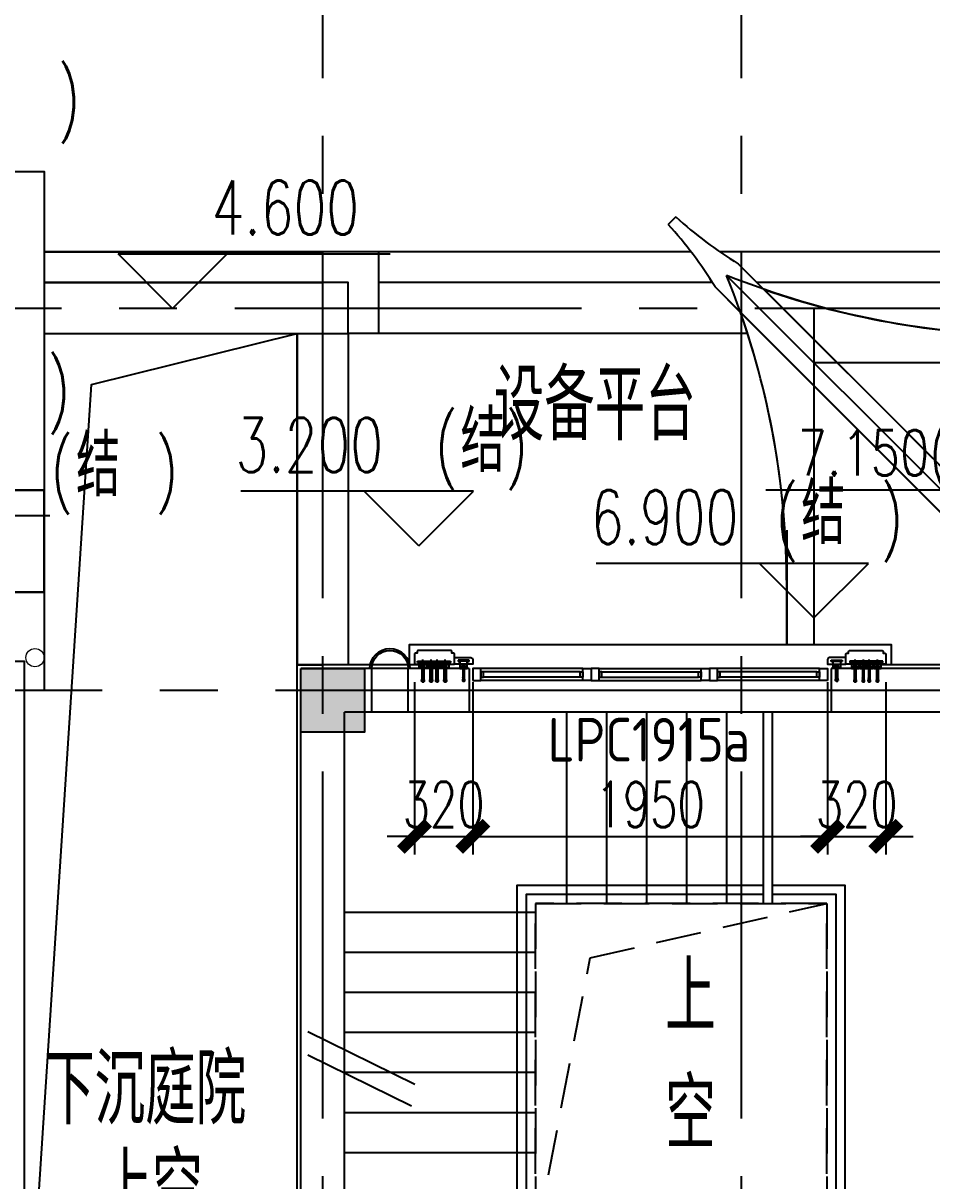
# Model space of a CAD drawing. Extents: x 296441 to 853063, y 459050 to 1117990.
# Drawn here: x 656853 to 661846, y 577133 to 583493 of the extents above; entities that cross this region are included whole.
import ezdxf
from ezdxf.enums import TextEntityAlignment as Align

# ---------------------------------------------------------------- set-up
doc = ezdxf.new("R2010")
doc.units = 0
doc.header["$LTSCALE"] = 1000
for name, pattern in [('14-GRID$0$CENTER2', [28.575, 19.05, -3.175, 3.175, -3.175]), ('CENTER', [50.8, 31.75, -6.35, 6.35, -6.35]), ('DASH', [0.35, 0.25, -0.1]), ('DOTE', [2.42, 2, -0.2, 0.02, -0.2]), ('E1-FL03$0$HIDDEN', [0.375, 0.25, -0.125]), ('E4-FL03$0$HIDDEN', [0.375, 0.25, -0.125]), ('E4-FL03$0$HIDDEN2', [4.7625, 3.175, -1.5875])]:
    doc.linetypes.add(name, pattern=pattern)
for name, color, linetype in [('0-COL-H1', 170, 'Continuous'), ('14-GRID$0$G-GRID', 9, '14-GRID$0$CENTER2'), ('5PJ(配件)', 13, 'Continuous'), ('8XX(虚线)', 8, 'DASH'), ('A-ROOF', 2, 'Continuous'), ('D-PLAN-ROOF$0$A-ROOF', 2, 'Continuous'), ('dianti-BM01$0$A-ANNO-SYMB', 6, 'Continuous'), ('DIM_ELEV', 3, 'Continuous'), ('DIM_SYMB', 3, 'Continuous'), ('DZ-TEXT-FL01$0$A-ROOM-IDEN', 4, 'Continuous'), ('E-TEXT-BS01-MI-14$0$A-WIND-IDEN', 33, 'Continuous'), ('E1-FL03$0$A-HOLE', 211, 'Continuous'), ('E1-FL03$0$A-HRAL', 5, 'Continuous'), ('E1-FL03$0$A-STRS', 4, 'Continuous'), ('E1-FL03$0$A-WALL', 1, 'Continuous'), ('E1-FL03$0$A-WALL-FNSH', 6, 'Continuous'), ('E2-E3-FL03$0$E1-FL03$0$A-HOLE', 211, 'Continuous'), ('E2-E3-FL03$0$E1-FL03$0$A-OVLK', 140, 'Continuous'), ('E2-E3-FL03$0$E1-FL03$0$A-ROOF', 2, 'Continuous'), ('E4-FL03$0$A-HOLE-MECH', 222, 'Continuous'), ('E4-FL03$0$A-OVLK', 140, 'Continuous'), ('E4-FL03$0$A-ROOF', 2, 'Continuous'), ('E4-FL03$0$A-SLAB-OTLN', 144, 'E4-FL03$0$HIDDEN'), ('E4-FL03$0$A-WALL', 1, 'Continuous'), ('E4-FL03$0$A-WALL-FNSH', 6, 'Continuous'), ('E4-FL03$0$AUDIT_I_171201172723-13', 17, 'Continuous'), ('E4-FL03$0$AUDIT_I_171201172723-14', 155, 'Continuous'), ('E4-FL03$0$AUDIT_I_171201172723-16', 6, 'Continuous'), ('E4-FL03$0$AUDIT_I_171201172723-2', 140, 'Continuous'), ('E4-FL03$0$AUDIT_I_171201172723-4', 1, 'Continuous'), ('E4-FL03$0$G-XREF', 2, 'Continuous'), ('E4-TEXT-FL03-MI$0$A-ANNO-LEVL', 3, 'Continuous'), ('E4-TEXT-FL03-MI$0$A-ANNO-LEVL-TEXT', 255, 'Continuous'), ('E_OTHER', 7, 'Continuous'), ('PUB_DIM', 3, 'Continuous'), ('PUB_TEXT', 7, 'Continuous'), ('ZT0_默认图层-----PM、LM、DY、JD', 7, 'Continuous'), ('ZT1_Dim---标注---PM、LM、DY、JD', 252, 'Continuous'), ('ZT3_型材--铝断面-------------JD', 6, 'Continuous'), ('ZT3_辅材--五金件-------------JD', 13, 'Continuous')]:
    doc.layers.add(name, color=color, linetype=linetype)
doc.layers.add('E2-E3-FL03$0$E1-FL03$0$P-SEWG-EQPM', color=4, linetype='Continuous', lineweight=0)
doc.layers.add('E4-FL03$0$AUDIT_I_171201172723-10', color=215, linetype='Continuous', plot=False)
doc.styles.add('_TCH_DIM', font='SIMPLEX', dxfattribs={"bigfont": 'GBCBIG'})
doc.styles.add('E4-TEXT-FL03-MI$0$GOA_01_thin_0.75', font='romans.shx', dxfattribs={"width": 0.75, "bigfont": 'hzdx.shx'})
doc.styles.get("Standard").update_dxf_attribs({"font": 'gbenor.shx', "bigfont": 'gbcbig.shx'})
doc.styles.add('ZT-DIMSTYLE', font='ROMANS.shx', dxfattribs={"width": 0.7, "bigfont": 'CHINESE.shx'})
doc.styles.add('ZT_文字标注', font='ROMANS.shx', dxfattribs={"width": 0.7, "bigfont": '@1chinese.shx'})
doc.dimstyles.new('ZT-DIM100', dxfattribs={"dimscale": 100, "dimtxt": 2.5, "dimasz": 1.5, "dimexe": 1, "dimexo": 1, "dimgap": 0.5, "dimtad": 1, "dimdec": 0, "dimdsep": 46, "dimtxsty": 'ZT-DIMSTYLE', "dimblk": 'ARCHTICK', "dimcen": 2.5, "dimclrd": 175, "dimclre": 175, "dimclrt": 7, "dimazin": 2, "dimtfac": 1, "dimtix": 1, "dimtmove": 2, "dimatfit": 3, "dimfxl": 0, "dimarcsym": 0})

# ---------------------------------------------------------------- blocks, each defined once
blk = doc.blocks.new('HHHH23')
at = {"layer": 'E1-FL03$0$A-WALL'}
for p, q in [((932704.2, 410672.8), (932704.2, 422612.8)), ((932704.2, 422612.8), (932824.2, 422612.8))]:
    blk.add_line(p, q, dxfattribs=at)
at = {"layer": 'E1-FL03$0$A-WALL-FNSH'}
for p, q in [((932684.2, 410652.8), (932684.2, 422632.8)), ((932684.2, 422632.8), (932824.2, 422632.8))]:
    blk.add_line(p, q, dxfattribs=at)
at = {"layer": 'E2-E3-FL03$0$E1-FL03$0$A-HOLE'}
blk.add_lwpolyline([(931184.2, 418482.8), (931554.9, 424172.8), (932684.2, 424452.8)], dxfattribs=at)
at = {"layer": 'E2-E3-FL03$0$E1-FL03$0$A-OVLK'}
for p, q in [((931294.2, 424902.8), (932824.2, 424902.8)), ((931294.2, 424732.8), (932824.2, 424732.8)), ((931294.2, 424452.8), (932964.2, 424452.8)), ((932684.2, 422632.8), (932684.2, 424452.8))]:
    blk.add_line(p, q, dxfattribs=at)
blk.add_lwpolyline([(929964.2, 422652.8), (931184.2, 422652.8), (931184.2, 414232.8), (926964.2, 414232.8)], dxfattribs=at)
at = {"layer": 'E2-E3-FL03$0$E1-FL03$0$A-ROOF'}
for p, q in [((926554.2, 423592.8), (931294.2, 423592.8)), ((931294.2, 423032.8), (926554.2, 423032.8))]:
    blk.add_line(p, q, dxfattribs=at)
blk.add_lwpolyline([(926554.2, 422632.8), (926554.2, 425342.8), (931294.2, 425342.8), (931294.2, 422492.8), (931184.2, 422492.8)], dxfattribs=at)
for points in [[(931294.2, 423592.8), (926554.2, 423592.8), (926554.2, 425342.8), (931294.2, 425342.8)], [(926554.2, 423032.8), (931294.2, 423032.8), (931294.2, 423592.8), (926554.2, 423592.8)]]:
    blk.add_lwpolyline(points, close=True, dxfattribs=at)
at = {"layer": 'E2-E3-FL03$0$E1-FL03$0$P-SEWG-EQPM'}
blk.add_circle((931244.2, 422672.8), 50, dxfattribs=at)
blk = doc.blocks.new('E4-FL03$0$XINFENG-1F2F')
for p, q in [((0, 0), (0, 240)), ((200, 0), (200, 240))]:
    blk.add_line(p, q)
for radius in [110, 100]:
    blk.add_arc((100, 240), radius, 0, 180)
blk = doc.blocks.new('*U430')
at = {"layer": 'E4-FL03$0$AUDIT_I_171201172723-13'}
for points in [[(0, 32.5), (45, 32.5), (45, -32.5), (0, -32.5)], [(60, 15), (60, -15), (45, -15), (45, 15)], [(590, 15), (590, -15), (605, -15), (605, 15)], [(650, 32.5), (605, 32.5), (605, -32.5), (650, -32.5)]]:
    blk.add_lwpolyline(points, close=True, dxfattribs=at)
at = {"layer": 'E4-FL03$0$AUDIT_I_171201172723-14'}
for p, q in [((45, 32.5), (605, 32.5)), ((60, 15), (590, 15)), ((45, -32.5), (605, -32.5)), ((60, -15), (590, -15))]:
    blk.add_line(p, q, dxfattribs=at)
blk = doc.blocks.new('E4-FL03$0$sxdh')
at = {"layer": 'E4-FL03$0$A-ROOF'}
for p, q in [((-1508.8, 1551.2), (-1551.2, 1508.8)), ((690, -562.7), (-1166.4, 1293.6)), ((510, -637.3), (-1293.6, 1166.4)), ((-1153.4, 1026.1), (-1293.6, 1166.4))]:
    blk.add_line(p, q, dxfattribs=at)
for points in [[(470, 900, -0.096161), (-1230, 1230)], [(-900, -470), (-900, -470, 0.096161), (-1230, 1230)]]:
    blk.add_lwpolyline(points, format="xyb", dxfattribs=at)
for centre, start, end in [((-11.9, 3184.8), 227.50065, 238.59828), ((-3184.8, 11.9), 31.40172, 42.49935)]:
    blk.add_arc(centre, 2215.7, start, end, dxfattribs=at)
at = {"layer": 'E4-FL03$0$A-SLAB-OTLN', "linetype": 'E4-FL03$0$HIDDEN2'}
blk.add_line((480, -480), (-1230, 1230), dxfattribs=at)
blk = doc.blocks.new('ERTGVVV')
at = {"layer": 'DIM_SYMB'}
blk.add_lwpolyline([(1781745.8, 684938.7, 0, 0, 0), (1783520.8, 684938.7, 0, 0, 0), (1783520.8, 687848.7, 0, 0, 0), (1782295.8, 687848.7, 80, 0, 0), (1781995.8, 687848.7, 0, 0, 0)], format="xyseb", dxfattribs=at)
at = {"layer": 'E1-FL03$0$A-HOLE', "linetype": 'E1-FL03$0$HIDDEN'}
for points in [[(1781395.8, 687323.7), (1782995.8, 687323.7), (1782995.8, 685463.7), (1781395.8, 685463.7)], [(1781395.8, 685463.7), (1782995.8, 685463.7), (1782995.8, 687323.7), (1781395.8, 687323.7)]]:
    blk.add_lwpolyline(points, close=True, dxfattribs=at)
blk.add_lwpolyline([(1782995.8, 685463.7), (1782695.8, 687023.7), (1781395.8, 687323.7)], dxfattribs=at)
at = {"layer": 'E1-FL03$0$A-HRAL'}
for p, q in [((1781695.8, 688373.7), (1781695.8, 687323.7)), ((1781745.8, 688373.7), (1781745.8, 687323.7))]:
    blk.add_line(p, q, dxfattribs=at)
for points in [[(1781695.8, 687423.7), (1781295.8, 687423.7), (1781295.8, 685363.7), (1783095.8, 685363.7), (1783095.8, 687423.7), (1781745.8, 687423.7)], [(1781695.8, 687373.7), (1781345.8, 687373.7), (1781345.8, 685413.7), (1783045.8, 685413.7), (1783045.8, 687373.7), (1781745.8, 687373.7)]]:
    blk.add_lwpolyline(points, dxfattribs=at)
at = {"layer": 'E1-FL03$0$A-STRS', "ltscale": 0.1}
for p, q in [((1781745.8, 688373.7), (1781745.8, 687323.7)), ((1781945.8, 688373.7), (1781945.8, 687323.7)), ((1782165.8, 688373.7), (1782165.8, 687323.7)), ((1782385.8, 688373.7), (1782385.8, 687323.7)), ((1782605.8, 688373.7), (1782605.8, 687323.7)), ((1782825.8, 688373.7), (1782825.8, 687323.7)), ((1782995.8, 687273.7), (1784045.8, 687273.7)), ((1782995.8, 687053.7), (1784045.8, 687053.7)), ((1782995.8, 686833.7), (1784045.8, 686833.7)), ((1782995.8, 686613.7), (1784045.8, 686613.7)), ((1782995.8, 686393.7), (1784045.8, 686393.7)), ((1782995.8, 686173.7), (1784045.8, 686173.7)), ((1782995.8, 685953.7), (1784045.8, 685953.7))]:
    blk.add_line(p, q, dxfattribs=at)
at = {"layer": 'E4-FL03$0$A-OVLK'}
blk.add_line((1781370.8, 688373.7), (1783360.8, 688373.7), dxfattribs=at)
blk.add_lwpolyline([(1781040.8, 688633.7), (1781040.8, 688743.7), (1783690.8, 688743.7), (1783690.8, 688633.7)], dxfattribs=at)
at = {"layer": 'E4-FL03$0$A-ROOF'}
for p, q in [((1780954, 689909.1), (1779818.5, 688773.7)), ((1781020.1, 689720.7), (1779945.8, 688646.4)), ((1781615.8, 689373.7), (1781615.8, 688743.7))]:
    blk.add_line(p, q, dxfattribs=at)
for points in [[(1781741.9, 690697, -0.084077), (1780245.8, 690443.7), (1776685.8, 690443.7, -0.084077), (1775189.7, 690697), (1777113.1, 688773.7), (1779818.5, 688773.7), (1781741.9, 690697)], [(1781869.2, 690569.8), (1779945.8, 688646.4), (1779945.8, 688633.7), (1781040.8, 688633.7), (1781040.8, 688743.7), (1781615.8, 688743.7), (1781615.8, 689073.7, -0.084077), (1781869.2, 690569.8, -148.512039)]]:
    blk.add_lwpolyline(points, format="xyb", dxfattribs=at)
at = {"layer": 'E4-FL03$0$A-SLAB-OTLN', "linetype": 'E4-FL03$0$HIDDEN2'}
for p, q in [((1781465.8, 690593.7), (1781465.8, 688743.7)), ((1775465.8, 690293.7), (1781465.8, 690293.7))]:
    blk.add_line(p, q, dxfattribs=at)
at = {"layer": 'E4-FL03$0$A-WALL'}
for p, q in [((1781370.8, 688613.7), (1781370.8, 688373.7)), ((1783360.8, 688613.7), (1784285.8, 688613.7)), ((1783360.8, 688613.7), (1783360.8, 688373.7)), ((1783360.8, 688373.7), (1784045.8, 688373.7)), ((1784045.8, 684413.7), (1784045.8, 688373.7))]:
    blk.add_line(p, q, dxfattribs=at)
at = {"layer": 'E4-FL03$0$A-WALL-FNSH'}
for p in [(1783640.8, 688633.7), (1784305.8, 676653.7)]:
    blk.add_line(p, (1784305.8, 688633.7), dxfattribs=at)
at = {"layer": 'E4-FL03$0$AUDIT_I_171201172723-10'}
blk.add_line((1777565.8, 688493.7), (1784305.8, 688493.7), dxfattribs=at)
at = {"layer": 'E4-FL03$0$AUDIT_I_171201172723-16'}
blk.add_line((1779565.8, 688633.7), (1781090.8, 688633.7), dxfattribs=at)
at = {"layer": 'E4-FL03$0$AUDIT_I_171201172723-2'}
blk.add_line((1784025.8, 690453.7), (1784025.8, 688633.7), dxfattribs=at)
blk.add_lwpolyline([(1784305.8, 690453.7), (1784305.8, 688633.7)], dxfattribs=at)
at = {"layer": 'E4-FL03$0$AUDIT_I_171201172723-4'}
for p, q in [((1779135.8, 688613.7), (1781370.8, 688613.7)), ((1784285.8, 676673.7), (1784285.8, 688613.7)), ((1779135.8, 688373.7), (1781370.8, 688373.7))]:
    blk.add_line(p, q, dxfattribs=at)
at = {"layer": 'E4-FL03$0$A-HOLE-MECH'}
blk.add_blockref('E4-FL03$0$XINFENG-1F2F', (1783695.8, 688373.7), dxfattribs=at)
at = {"layer": 'E4-FL03$0$G-XREF', "extrusion": (0, 0, -1), "zscale": -1}
blk.add_blockref('E4-FL03$0$sxdh', (-1780715.8, 689543.7), dxfattribs=at)
at = {"layer": 'E4-FL03$0$G-XREF', "extrusion": (0, 0, -1), "zscale": -1, "rotation": 180}
for p in [(-1781390.8, 688581.2), (-1782690.8, 688581.2)]:
    blk.add_blockref('*U430', p, dxfattribs=at)
at = {"layer": 'E4-FL03$0$G-XREF', "rotation": 180}
blk.add_blockref('*U430', (1782690.8, 688581.2), dxfattribs=at)
blk = doc.blocks.new('TTTTT')
at = {"layer": 'D-PLAN-ROOF$0$A-ROOF', "color": 8}
for points in [[(1611534.1, 591362.1), (1611534.1, 591812.1), (1609694.1, 591812.1)], [(1613247.7, 591812.1), (1611084.1, 591812.1)], [(1620442.7, 591812.1), (1613405.4, 591812.1)], [(1609694.1, 591362.1), (1611364.1, 591362.1), (1611364.1, 591642.1), (1609694.1, 591642.1)], [(1613365.8, 591642.1), (1611534.1, 591642.1)], [(1620236.8, 591642.1), (1613611.4, 591642.1)], [(1611084.1, 591362.1), (1611084.1, 590452.1)], [(1613559.4, 591362.1), (1611364.1, 591362.1), (1611364.1, 590452.1)]]:
    blk.add_lwpolyline(points, dxfattribs=at)
blk = doc.blocks.new('WWWE12')
at = {"layer": 'DIM_ELEV'}
for p, q in [((868057.8, 424591.3), (867757.8, 424891.3)), ((867757.8, 424891.3), (869252.4, 424891.3)), ((868057.8, 424591.3), (868357.8, 424891.3)), ((865887.2, 423452.8), (867383.2, 423452.8))]:
    blk.add_line(p, q, dxfattribs=at)
at = {"layer": 'DZ-TEXT-FL01$0$A-ROOM-IDEN'}
blk.add_text('下沉庭院', height=385.82, dxfattribs=at).set_placement((867351, 420108.2))
at = {"layer": 'PUB_TEXT', "style": '_TCH_DIM', "width": 0.705882}
for s, p in [(')', (867425.4, 425596.3)), ('4.600', (868272.1, 424996.3)), (')', (867369.4, 423997.8)), ('(', (867386.9, 423557.8)), (')', (867962.7, 423557.8))]:
    blk.add_text(s, height=297.5, dxfattribs=at).set_placement(p)
at = {"layer": 'PUB_TEXT', "style": '_TCH_DIM'}
blk.add_text('结', height=337.6, dxfattribs=at).set_placement((867526.9, 423557.8))
blk = doc.blocks.new('GWE2')
at = {"layer": 'DIM_ELEV'}
for p, q in [((906926.1, -618461.1), (905649.1, -618461.1)), ((906626.1, -618761.1), (906326.1, -618461.1)), ((906626.1, -618761.1), (906926.1, -618461.1)), ((909097.3, -618857.4), (907601.3, -618857.4)), ((908797.3, -619157.4), (908497.3, -618857.4)), ((908797.3, -619157.4), (909097.3, -618857.4))]:
    blk.add_line(p, q, dxfattribs=at)
at = {"layer": 'E4-TEXT-FL03-MI$0$A-ANNO-LEVL'}
blk.add_lwpolyline([(909498.7, -618455.4), (909798.7, -618755.4), (910098.7, -618455.4), (908532.6, -618455.4)], dxfattribs=at)
at = {"layer": '0-COL-H1', "color": 130, "insert": (908257.7, -621044.5), "char_height": 385.82, "width": 522.766, "attachment_point": 3}
blk.add_mtext('上空', dxfattribs=at)
at = {"layer": 'DZ-TEXT-FL01$0$A-ROOM-IDEN'}
blk.add_text('设备平台', height=385.82, dxfattribs=at).set_placement((907037.6, -618181.5))
at = {"layer": 'E-TEXT-BS01-MI-14$0$A-WIND-IDEN', "color": 2}
blk.add_text('LPC1915a', height=240, dxfattribs=at).set_placement((907334.6, -619946.3))
at = {"layer": 'E4-TEXT-FL03-MI$0$A-ANNO-LEVL-TEXT', "style": 'E4-TEXT-FL03-MI$0$GOA_01_thin_0.75', "width": 0.75}
blk.add_text('7.150(结)', height=250, dxfattribs=at).set_placement((908707.4, -618375.2))
at = {"layer": 'PUB_TEXT', "style": '_TCH_DIM'}
for p in [(906855.1, -618356.1), (908726.8, -618752.4)]:
    blk.add_text('结', height=337.6, dxfattribs=at).set_placement(p)
at = {"layer": 'PUB_TEXT', "style": '_TCH_DIM', "width": 0.705882}
for s, p in [('(', (906715.1, -618356.1)), (')', (907100.8, -618356.1)), ('3.200', (905619.1, -618356.1)), ('(', (908586.8, -618752.4)), (')', (909162.5, -618752.4)), ('6.900', (907571.3, -618752.4))]:
    blk.add_text(s, height=297.5, dxfattribs=at).set_placement(p)
blk = doc.blocks.new('_ArchTick')
at = {"color": 0, "linetype": 'ByBlock', "const_width": 0.4}
blk.add_lwpolyline([(-0.5, -0.5), (0.5, 0.5)], dxfattribs=at)
blk = doc.blocks.new('*D1315')
at = {"layer": 'Defpoints', "color": 0, "ltscale": 1000, "transparency": 16777216}
for p in [(661273.5, 579972.2), (661593.5, 579972.2), (661593.5, 579025.5)]:
    blk.add_point(p, dxfattribs=at)
at = {"layer": 'ZT1_Dim---标注---PM、LM、DY、JD', "color": 175, "linetype": 'ByBlock', "lineweight": -2, "ltscale": 1000, "transparency": 16777216}
for p, q in [((661273.5, 579872.2), (661273.5, 578925.5)), ((661593.5, 579872.2), (661593.5, 578925.5)), ((661273.5, 579025.5), (661123.5, 579025.5)), ((661273.5, 579025.5), (661593.5, 579025.5)), ((661593.5, 579025.5), (661743.5, 579025.5))]:
    blk.add_line(p, q, dxfattribs=at)
at = {"layer": 'ZT1_Dim---标注---PM、LM、DY、JD', "color": 175, "lineweight": -2, "ltscale": 1000, "transparency": 16777216, "xscale": 150, "yscale": 150, "zscale": 150}
blk.add_blockref('_ArchTick', (661273.5, 579025.5), dxfattribs=at)
at = {"layer": 'ZT1_Dim---标注---PM、LM、DY、JD', "color": 175, "lineweight": -2, "ltscale": 1000, "transparency": 16777216, "xscale": 150, "yscale": 150, "zscale": 150, "rotation": 180}
blk.add_blockref('_ArchTick', (661593.5, 579025.5), dxfattribs=at)
at = {"layer": 'ZT1_Dim---标注---PM、LM、DY、JD', "color": 7, "ltscale": 1000, "transparency": 16777216, "insert": (661433.5, 579200.5), "char_height": 250, "attachment_point": 5, "style": 'ZT-DIMSTYLE'}
blk.add_mtext('320', dxfattribs=at)
blk = doc.blocks.new('*D1316')
at = {"layer": 'Defpoints', "color": 0, "ltscale": 1000, "transparency": 16777216}
for p in [(659323.5, 579972.2, 0), (661273.5, 579972.2), (661273.5, 579025.5)]:
    blk.add_point(p, dxfattribs=at)
at = {"layer": 'ZT1_Dim---标注---PM、LM、DY、JD', "color": 175, "linetype": 'ByBlock', "lineweight": -2, "ltscale": 1000, "transparency": 16777216}
for p, q in [((659323.5, 579872.2), (659323.5, 578925.5)), ((661273.5, 579872.2), (661273.5, 578925.5)), ((659323.5, 579025.5), (661273.5, 579025.5))]:
    blk.add_line(p, q, dxfattribs=at)
at = {"layer": 'ZT1_Dim---标注---PM、LM、DY、JD', "color": 175, "lineweight": -2, "ltscale": 1000, "transparency": 16777216, "xscale": 150, "yscale": 150, "zscale": 150, "rotation": 180}
blk.add_blockref('_ArchTick', (659323.5, 579025.5), dxfattribs=at)
at = {"layer": 'ZT1_Dim---标注---PM、LM、DY、JD', "color": 175, "lineweight": -2, "ltscale": 1000, "transparency": 16777216, "xscale": 150, "yscale": 150, "zscale": 150}
blk.add_blockref('_ArchTick', (661273.5, 579025.5), dxfattribs=at)
at = {"layer": 'ZT1_Dim---标注---PM、LM、DY、JD', "color": 7, "ltscale": 1000, "transparency": 16777216, "insert": (660298.5, 579200.5), "char_height": 250, "attachment_point": 5, "style": 'ZT-DIMSTYLE'}
blk.add_mtext('1950', dxfattribs=at)
blk = doc.blocks.new('*D1317')
at = {"layer": 'Defpoints', "color": 0, "ltscale": 1000, "transparency": 16777216}
for p in [(659003.5, 579972.2), (659323.5, 579972.2, 0), (659323.5, 579025.5)]:
    blk.add_point(p, dxfattribs=at)
at = {"layer": 'ZT1_Dim---标注---PM、LM、DY、JD', "color": 175, "linetype": 'ByBlock', "lineweight": -2, "ltscale": 1000, "transparency": 16777216}
for p, q in [((659003.5, 579872.2), (659003.5, 578925.5)), ((659323.5, 579872.2), (659323.5, 578925.5)), ((659003.5, 579025.5), (658853.5, 579025.5)), ((659003.5, 579025.5), (659323.5, 579025.5)), ((659323.5, 579025.5), (659473.5, 579025.5))]:
    blk.add_line(p, q, dxfattribs=at)
at = {"layer": 'ZT1_Dim---标注---PM、LM、DY、JD', "color": 175, "lineweight": -2, "ltscale": 1000, "transparency": 16777216, "xscale": 150, "yscale": 150, "zscale": 150}
blk.add_blockref('_ArchTick', (659003.5, 579025.5), dxfattribs=at)
at = {"layer": 'ZT1_Dim---标注---PM、LM、DY、JD', "color": 175, "lineweight": -2, "ltscale": 1000, "transparency": 16777216, "xscale": 150, "yscale": 150, "zscale": 150, "rotation": 180}
blk.add_blockref('_ArchTick', (659323.5, 579025.5), dxfattribs=at)
at = {"layer": 'ZT1_Dim---标注---PM、LM、DY、JD', "color": 7, "ltscale": 1000, "transparency": 16777216, "insert": (659163.5, 579200.5), "char_height": 250, "attachment_point": 5, "style": 'ZT-DIMSTYLE'}
blk.add_mtext('320', dxfattribs=at)
blk = doc.blocks.new('ZT_钢膨胀螺栓_M10X95')
at = {"layer": 'ZT3_辅材--五金件-------------JD', "color": 1, "linetype": 'DOTE', "ltscale": 5}
blk.add_line((-27, 0), (82, 0), dxfattribs=at)
at = {"layer": 'ZT3_辅材--五金件-------------JD'}
for p, q in [((-17.5, 5), (-19, 3.5)), ((-19, -3.5), (-19, 3.5)), ((-13, 4.2), (-18.2, 4.2)), ((-13, 5), (-17.5, 5)), ((-17.5, 5), (-17.5, -5)), ((-16, 5), (-16, -5)), ((-14.5, 5), (-14.5, -5)), ((-13, -6.9), (-13, 6.9)), ((-4.6, 9.2), (-12.5, 9.2)), ((-4.6, 4.6), (-12.5, 4.6)), ((-4.6, -9.2), (-4.6, 9.2)), ((-2, 0.7), (-4.6, -0.2)), ((-2, 0), (-4.6, -0.9)), ((0, 5), (55, 5)), ((55, 5), (55, -5)), ((57.1, 4.1), (55, 4.1)), ((57.1, 1), (55, 1)), ((57.1, 5), (72.4, 7)), ((57.1, -5), (57.1, 5)), ((72.4, 0.4), (60.5, 0.4)), ((72.4, 7), (72.4, 0.4)), ((72.4, 6.5), (74.9, 6.9)), ((76, 5.9), (76, -5.9)), ((-17.5, -5), (-19, -3.5)), ((-13, -4.2), (-18.2, -4.2)), ((-13, -5), (-17.5, -5)), ((-4.6, -4.6), (-12.5, -4.6)), ((-4.6, -9.2), (-12.5, -9.2)), ((55, -5), (0, -5)), ((57.1, -1), (55, -1)), ((57.1, -4.1), (55, -4.1)), ((72.4, -7), (57.1, -5)), ((60.5, -0.4), (72.4, -0.4)), ((72.4, -0.4), (72.4, -7)), ((74.9, -6.9), (72.4, -6.5))]:
    blk.add_line(p, q, dxfattribs=at)
for centre, radius, start, end in [((-7.4, 6.9), 5.58, 155.5673, 204.4327), ((8.6, 0), 21.6, 167.64322, 192.35678), ((59.6, 0), 1.04, 23.57818, 336.42183), ((75, 5.9), 1, 0, 97.41201), ((-7.4, -6.9), 5.58, 155.5673, 204.4327), ((75, -5.9), 1, 262.58799, 0)]:
    blk.add_arc(centre, radius, start, end, dxfattribs=at)
at = {"layer": 'Defpoints', "color": 250, "style": 'ZT_文字标注', "width": 0.7}
for s, p in [('M10', (-9, 7.2)), ('95', (-9, -6.2))]:
    blk.add_text(s, height=1.5, rotation=90, dxfattribs=at).set_placement(p, align=Align.MIDDLE)
blk = doc.blocks.new('*U2473')
at = {"layer": 'ZT3_辅材--五金件-------------JD', "rotation": 270}
blk.add_blockref('ZT_钢膨胀螺栓_M10X95', (0, 0), dxfattribs=at)
blk = doc.blocks.new('L形挂件')
at = {"layer": '8XX(虚线)', "ltscale": 25}
h = blk.add_hatch(dxfattribs=at)
h.set_pattern_fill('AR-SAND', color=256, scale=0.05, style=0)
h.set_pattern_definition([(52.5, (-25.0006, -59.7017), (2.44707, -0.08), [0, -1.9304, 0, -2.159, 0, -2.06375]), (82.5, (-25.0006, -59.7017), (3.58413, 2.24762), [0, -1.0414, 0, -1.7399, 0, -0.66675]), (122.5, (-25.0006, -61.2638), (0.00719, 3.95496), [0, -0.635, 0, -2.286, 0, -2.9845]), (132.5, (-25.0006, -61.2638), (1.11465, 3.81778), [0, -0.3175, 0, -1.4986, 0, -1.7145])])
edge = h.paths.add_edge_path()
edge.add_line((-34, -29.7), (-41, -29.7))
edge.add_line((-41, -29.7), (-41, -59.7))
edge.add_line((-41, -59.7), (-39.5, -59.7))
edge.add_line((-39.5, -59.7), (-39.5, -40.9))
edge.add_arc((-38.3, -40.9), 1.2, 90, 180, ccw=False)
edge.add_line((-38.3, -39.7), (-34, -39.7))
edge.add_line((-34, -39.7), (-34, -29.7))
edge = h.paths.add_edge_path()
edge.add_line((-41, -89.7), (-34, -89.7))
edge.add_line((-34, -89.7), (-34, -79.7))
edge.add_line((-34, -79.7), (-38.3, -79.7))
edge.add_arc((-38.3, -78.5), 1.2, -180, -90, ccw=False)
edge.add_line((-39.5, -78.5), (-39.5, -59.7))
edge.add_line((-39.5, -59.7), (-41, -59.7))
edge.add_line((-41, -59.7), (-41, -89.7))
h = blk.add_hatch(dxfattribs=at)
h.set_pattern_fill('AR-SAND', color=256, scale=0.05, angle=180, style=0)
h.set_pattern_definition([(52.5, (-25.0006, -104.7017), (2.44707, -0.08), [0, -1.9304, 0, -2.159, 0, -2.06375]), (82.5, (-25.0006, -104.7017), (3.58413, 2.24762), [0, -1.0414, 0, -1.7399, 0, -0.66675]), (122.5, (-25.0006, -106.2638), (0.00719, 3.95496), [0, -0.635, 0, -2.286, 0, -2.9845]), (132.5, (-25.0006, -106.2638), (1.11465, 3.81778), [0, -0.3175, 0, -1.4986, 0, -1.7145])])
edge = h.paths.add_edge_path()
edge.add_line((-41, -134.7), (-34, -134.7))
edge.add_line((-34, -134.7), (-34, -124.7))
edge.add_line((-34, -124.7), (-38.3, -124.7))
edge.add_arc((-38.3, -123.5), 1.2, -180, -90, ccw=False)
edge.add_line((-39.5, -123.5), (-39.5, -104.7))
edge.add_line((-39.5, -104.7), (-41, -104.7))
edge.add_line((-41, -104.7), (-41, -134.7))
edge = h.paths.add_edge_path()
edge.add_line((-34, -74.7), (-41, -74.7))
edge.add_line((-41, -74.7), (-41, -104.7))
edge.add_line((-41, -104.7), (-39.5, -104.7))
edge.add_line((-39.5, -104.7), (-39.5, -85.9))
edge.add_arc((-38.3, -85.9), 1.2, 90, 180, ccw=False)
edge.add_line((-38.3, -84.7), (-34, -84.7))
edge.add_line((-34, -84.7), (-34, -74.7))
at = {"color": 1, "linetype": 'CENTER', "ltscale": 10}
for p, q in [((40, -59.7), (-50, -59.7)), ((40, -59.7), (-50, -59.7)), ((40, -104.7), (-50, -104.7)), ((40, -104.7), (-50, -104.7))]:
    blk.add_line(p, q, dxfattribs=at)
at = {"color": 8}
for p, q in [((-41, -29.7), (-34, -29.7)), ((-41, -74.7), (-34, -74.7))]:
    blk.add_line(p, q, dxfattribs=at)
at = {"layer": '5PJ(配件)'}
for p, q in [((-4, -79.7), (-4, -39.7)), ((-39.5, -110.9), (-39.5, -85.9)), ((-39.5, -123.5), (-39.5, -110.9)), ((-38.3, -84.7), (-25, -84.7)), ((-25, -124.7), (-38.3, -124.7)), ((-35.5, -124.7), (-35.5, -84.7))]:
    blk.add_line(p, q, dxfattribs=at)
for points in [[(-25, -39.7), (0, -39.7)], [(0, -40.1), (0, -79.7), (-25, -79.7)], [(-25, -84.7), (0, -84.7), (0, -124.7)], [(0, -124.7), (-25, -124.7)]]:
    blk.add_lwpolyline(points, dxfattribs=at)
for centre, start, end in [((-38.3, -85.9), 90, 180), ((-38.3, -123.5), 180, 270)]:
    blk.add_arc(centre, 1.2, start, end, dxfattribs=at)
at = {"layer": '8XX(虚线)', "ltscale": 25}
for p, q in [((-41, -89.7), (-41, -29.7)), ((-34, -29.7), (-34, -39.7)), ((-41, -134.7), (-41, -74.7)), ((-34, -89.7), (-41, -89.7)), ((-34, -74.7), (-34, -84.7)), ((-34, -79.7), (-34, -89.7)), ((-34, -124.7), (-34, -134.7)), ((-34, -134.7), (-41, -134.7))]:
    blk.add_line(p, q, dxfattribs=at)
at = {"layer": '8XX(虚线)', "linetype": 'Continuous', "ltscale": 25}
for p, q in [((-39.5, -65.9), (-39.5, -40.9)), ((-38.3, -39.7), (-25, -39.7)), ((-35.5, -79.7), (-35.5, -39.7)), ((-39.5, -78.5), (-39.5, -65.9)), ((-25, -79.7), (-38.3, -79.7))]:
    blk.add_line(p, q, dxfattribs=at)
at = {"layer": '8XX(虚线)', "linetype": 'DASH', "ltscale": 25}
blk.add_line((-4, -124.7), (-4, -84.7), dxfattribs=at)
for centre, start, end in [((-38.3, -40.9), 90, 180), ((-38.3, -78.5), 180, 270)]:
    blk.add_arc(centre, 1.2, start, end, dxfattribs=at)
at = {"layer": 'ZT3_辅材--五金件-------------JD', "rotation": 90}
for p in [(-4, -59.7), (-4, -104.7)]:
    blk.add_blockref('*U2473', p, dxfattribs=at)
blk = doc.blocks.new('20180521.08271243')
at = {"layer": '8XX(虚线)', "ltscale": 25}
h = blk.add_hatch(dxfattribs=at)
h.set_pattern_fill('AR-SAND', color=256, scale=0.05, angle=360, style=0)
h.set_pattern_definition([(232.5, (-292719.11, -161804.6666), (-2.447066187, 0.080001565), [0, -1.9304, 0, -2.159, 0, -2.06375]), (262.5, (-292719.11, -161804.6666), (-3.584125503, -2.247616416), [0, -1.0414, 0, -1.7399, 0, -0.66675]), (302.5, (-292719.11, -161803.1045), (-0.007185923, -3.954961851), [0, -0.635, 0, -2.286, 0, -2.9845]), (312.5, (-292719.11, -161803.1045), (-1.114646616, -3.817782262), [0, -0.3175, 0, -1.4986, 0, -1.7145])])
edge = h.paths.add_edge_path()
edge.add_line((30, 36), (30, 29))
edge.add_line((30, 29), (20, 29))
edge.add_line((20, 29), (20, 33.3))
edge.add_arc((18.8, 33.3), 1.2, 360, 450)
edge.add_line((18.8, 34.5), (0, 34.5))
edge.add_line((0, 34.5), (0, 36))
edge.add_line((0, 36), (30, 36))
edge = h.paths.add_edge_path()
edge.add_line((-30, 29), (-30, 36))
edge.add_line((-30, 36), (0, 36))
edge.add_line((0, 36), (0, 34.5))
edge.add_line((0, 34.5), (-18.8, 34.5))
edge.add_arc((-18.8, 33.3), 1.2, 90, 180)
edge.add_line((-20, 33.3), (-20, 29))
edge.add_line((-20, 29), (-30, 29))
at = {"color": 8}
blk.add_line((-30, 36, 0), (-30, 29, 0), dxfattribs=at)
at = {"color": 1, "linetype": 'CENTER', "ltscale": 10}
blk.add_line((0, -50), (0, 9.5), dxfattribs=at)
blk.add_line((0, -50), (0, 9.5), dxfattribs=at)
at = {"layer": '5PJ(配件)'}
for p, q in [((-20, 33.3, 0), (-20, 30, 0)), ((20, 30.5, 0), (-20, 30.5, 0)), ((6.2, 34.5, 0), (-18.8, 34.5, 0)), ((18.8, 34.5, 0), (6.2, 34.5, 0)), ((20, 30, 0), (20, 33.3, 0)), ((20, -2), (-20, -2)), ((20, -6), (-20, -6))]:
    blk.add_line(p, q, dxfattribs=at)
for points in [[(-20, 30), (-20, -10), (20, -10)], [(20, -10), (20, 30)]]:
    blk.add_lwpolyline(points, dxfattribs=at)
for centre, start, end in [((-18.8, 33.3, 0), 90, 180), ((18.8, 33.3, 0), 0, 90)]:
    blk.add_arc(centre, 1.2, start, end, dxfattribs=at)
at = {"layer": '8XX(虚线)', "ltscale": 25}
for p, q in [((30, 36, 0), (-30, 36, 0)), ((-30, 29, 0), (-20, 29, 0)), ((-25, 29, 0), (-20, 29, 0)), ((20, 29, 0), (30, 29, 0)), ((30, 29, 0), (30, 36, 0))]:
    blk.add_line(p, q, dxfattribs=at)
at = {"layer": 'ZT3_辅材--五金件-------------JD'}
for p, q in [((-9.2, 2.6), (-9.2, 7.5)), ((9.2, 2.6), (-9.2, 2.6)), ((6.9, 8), (-6.9, 8)), ((-5, 8), (-5, 9.5)), ((-5, 9.5), (5, 9.5)), ((-4.6, 2.6), (-4.6, 7.5)), ((-4.3, 8), (-4.3, 9.5)), ((-0.7, 0), (0.2, 2.6)), ((0, 0), (0.9, 2.6)), ((4.2, 8), (4.2, 9.5)), ((4.6, 2.6), (4.6, 7.5)), ((5, 8), (5, 9.5)), ((9.2, 2.6), (9.2, 7.5)), ((-5, -59.1), (-7, -74.4)), ((-5, -2), (-5, -57)), ((-5, -57), (5, -57)), ((5, -59.1), (-5, -59.1)), ((-4.1, -59.1), (-4.1, -57)), ((-1, -59.1), (-1, -57)), ((-0.4, -74.4), (-0.4, -62.5)), ((0.4, -62.5), (0.4, -74.4)), ((1, -59.1), (1, -57)), ((4.1, -59.1), (4.1, -57)), ((5, -57), (5, -2)), ((7, -74.4), (5, -59.1)), ((-7, -74.4), (-0.4, -74.4)), ((-6.5, -74.4), (-6.9, -76.9)), ((-5.9, -78), (5.9, -78)), ((0.4, -74.4), (7, -74.4)), ((6.9, -76.9), (6.5, -74.4))]:
    blk.add_line(p, q, dxfattribs=at)
at = {"layer": 'ZT3_辅材--五金件-------------JD', "color": 1, "linetype": 'DOTE', "ltscale": 5}
blk.add_line((0, 9.5), (0, -84), dxfattribs=at)
at = {"layer": 'ZT3_辅材--五金件-------------JD'}
for centre, radius, start, end in [((-6.9, 2.4), 5.58, 65.5673, 114.4327), ((0, -13.6), 21.6, 77.64322, 102.35678), ((6.9, 2.4), 5.58, 65.5673, 114.4327), ((0, -61.6), 1.04, 293.57817, 246.42182), ((-5.9, -77), 1, 172.58799, 270), ((5.9, -77), 1, 270, 7.41201)]:
    blk.add_arc(centre, radius, start, end, dxfattribs=at)
at = {"layer": 'Defpoints', "color": 250, "style": 'ZT_文字标注', "text_generation_flag": 4, "width": 0.7}
for s, p in [('M10', (-7.2, 7)), ('95', (6.2, 7))]:
    blk.add_text(s, height=1.5, rotation=180, dxfattribs=at).set_placement(p, align=Align.MIDDLE)
blk = doc.blocks.new('20191017190147')
at = {"layer": 'ZT3_型材--铝断面-------------JD', "ltscale": 0.02}
blk.add_lwpolyline([(-80, -25), (-80, -77, -0.414214), (-88, -85), (-95, -85), (-95, -92, -0.414214), (-103, -100), (-245, -100), (-277, -100, -0.414214), (-285, -92), (-285, -85), (-292, -85, -0.414214), (-300, -77), (-300, -25), (-80, -25)], format="xyb", dxfattribs=at)
at = {"layer": 'ZT3_型材--铝断面-------------JD', "ltscale": 0.02, "elevation": 0}
blk.add_lwpolyline([(-80, -25), (-80, -60), (10, -60, 0.414214), (20, -50), (20, -25)], format="xyb", close=True, dxfattribs=at)
at = {"layer": 'ZT0_默认图层-----PM、LM、DY、JD', "ltscale": 10, "xscale": -1, "rotation": 180}
blk.add_blockref('20180521.08271243', (-30, -10), dxfattribs=at)
at = {"layer": 'ZT1_Dim---标注---PM、LM、DY、JD', "ltscale": 10, "xscale": -1, "rotation": 270}
for p in [(-148.9, 0), (-71.5, 0)]:
    blk.add_blockref('L形挂件', p, dxfattribs=at)
blk = doc.blocks.new('A$C57322268')
at = {"ltscale": 20, "extrusion": (0, 0, -1), "zscale": -1, "rotation": 180}
blk.add_blockref('20191017190147', (2915, 11940, 0.4), dxfattribs=at)
at = {"ltscale": 20, "rotation": 180}
blk.add_blockref('20191017190147', (-925, 11940, -0.4), dxfattribs=at)

msp = doc.modelspace()

# ---------------------------------------------------------------- linework, layer by layer
at = {"layer": '0-COL-H1'}
msp.add_lwpolyline([(658378.5, 579947.2), (658728.5, 579947.2), (658728.5, 579597.2), (658378.5, 579597.2)], close=True, dxfattribs=at)
at = {"layer": '0-COL-H1', "color": 254}
msp.add_solid([(658728.5, 579597.2), (658728.5, 579947.2), (658378.5, 579597.2), (658378.5, 579947.2)], dxfattribs=at)
at = {"layer": '14-GRID$0$G-GRID', "color": 8, "ltscale": 0.1}
for p, q in [((658498.5, 590811), (658498.5, 558052.5)), ((660798.5, 590811), (660798.5, 575627.2)), ((595151, 581927.2), (674432.5, 581927.2)), ((674432.5, 579827.2), (595151, 579827.2))]:
    msp.add_line(p, q, dxfattribs=at)
at = {"layer": 'dianti-BM01$0$A-ANNO-SYMB'}
for p, q in [((658416.7, 577953.3), (659005.1, 577664.8)), ((658416.7, 577825.5), (658987.5, 577545.6))]:
    msp.add_line(p, q, dxfattribs=at)
at = {"layer": 'E2-E3-FL03$0$E1-FL03$0$A-OVLK'}
msp.add_line((658358.5, 579967.2), (658358.5, 581787.2), dxfattribs=at)
at = {"layer": 'E4-FL03$0$AUDIT_I_171201172723-2'}
for points in [[(667717.1, 582237.2), (660679.8, 582237.2)], [(667511.2, 582067.2), (660885.8, 582067.2)]]:
    msp.add_lwpolyline(points, dxfattribs=at)

# ---------------------------------------------------------------- block references
at = {"ltscale": 1000}
msp.add_blockref('A$C57322268', (662218.5, 568007.2, 0.4), dxfattribs=at)
at = {"layer": '0-COL-H1', "color": 130, "xscale": -1}
msp.add_blockref('ERTGVVV', (2442664.3, -108666.4), dxfattribs=at)
at = {"layer": 'A-ROOF'}
msp.add_blockref('TTTTT', (-952725.6, -9574.8), dxfattribs=at)
at = {"layer": 'E_OTHER'}
for name, p in [('WWWE12', (-210382.9, 157334.5, 0)), ('HHHH23', (-274325.7, 157334.5))]:
    msp.add_blockref(name, p, dxfattribs=at)
at = {"layer": 'PUB_DIM'}
msp.add_blockref('GWE2', (-247598.8, 1199382.6), dxfattribs=at)

# ---------------------------------------------------------------- texts
at = {"layer": 'DZ-TEXT-FL01$0$A-ROOM-IDEN'}
msp.add_text('上空', height=385.82, dxfattribs=at).set_placement((657284.7, 576901))

# ---------------------------------------------------------------- dimensions: what is measured, and where the dimension line sits
at = {"layer": 'ZT1_Dim---标注---PM、LM、DY、JD', "ltscale": 1000}
for base, p1, p2, picture, middle in [((659323.5, 579025.5), (659003.5, 579972.2), (659323.5, 579972.2, 0), '*D1317', (659163.5, 579200.5)), ((661273.5, 579025.5), (659323.5, 579972.2, 0), (661273.5, 579972.2), '*D1316', (660298.5, 579200.5)), ((661593.5, 579025.5), (661273.5, 579972.2), (661593.5, 579972.2), '*D1315', (661433.5, 579200.5))]:
    dim = msp.add_linear_dim(base=base, p1=p1, p2=p2, dimstyle='ZT-DIM100', dxfattribs=at)
    dim.commit()
    dim.dimension.update_dxf_attribs({"geometry": picture, "text_midpoint": middle})

doc.saveas('drawing.dxf')
